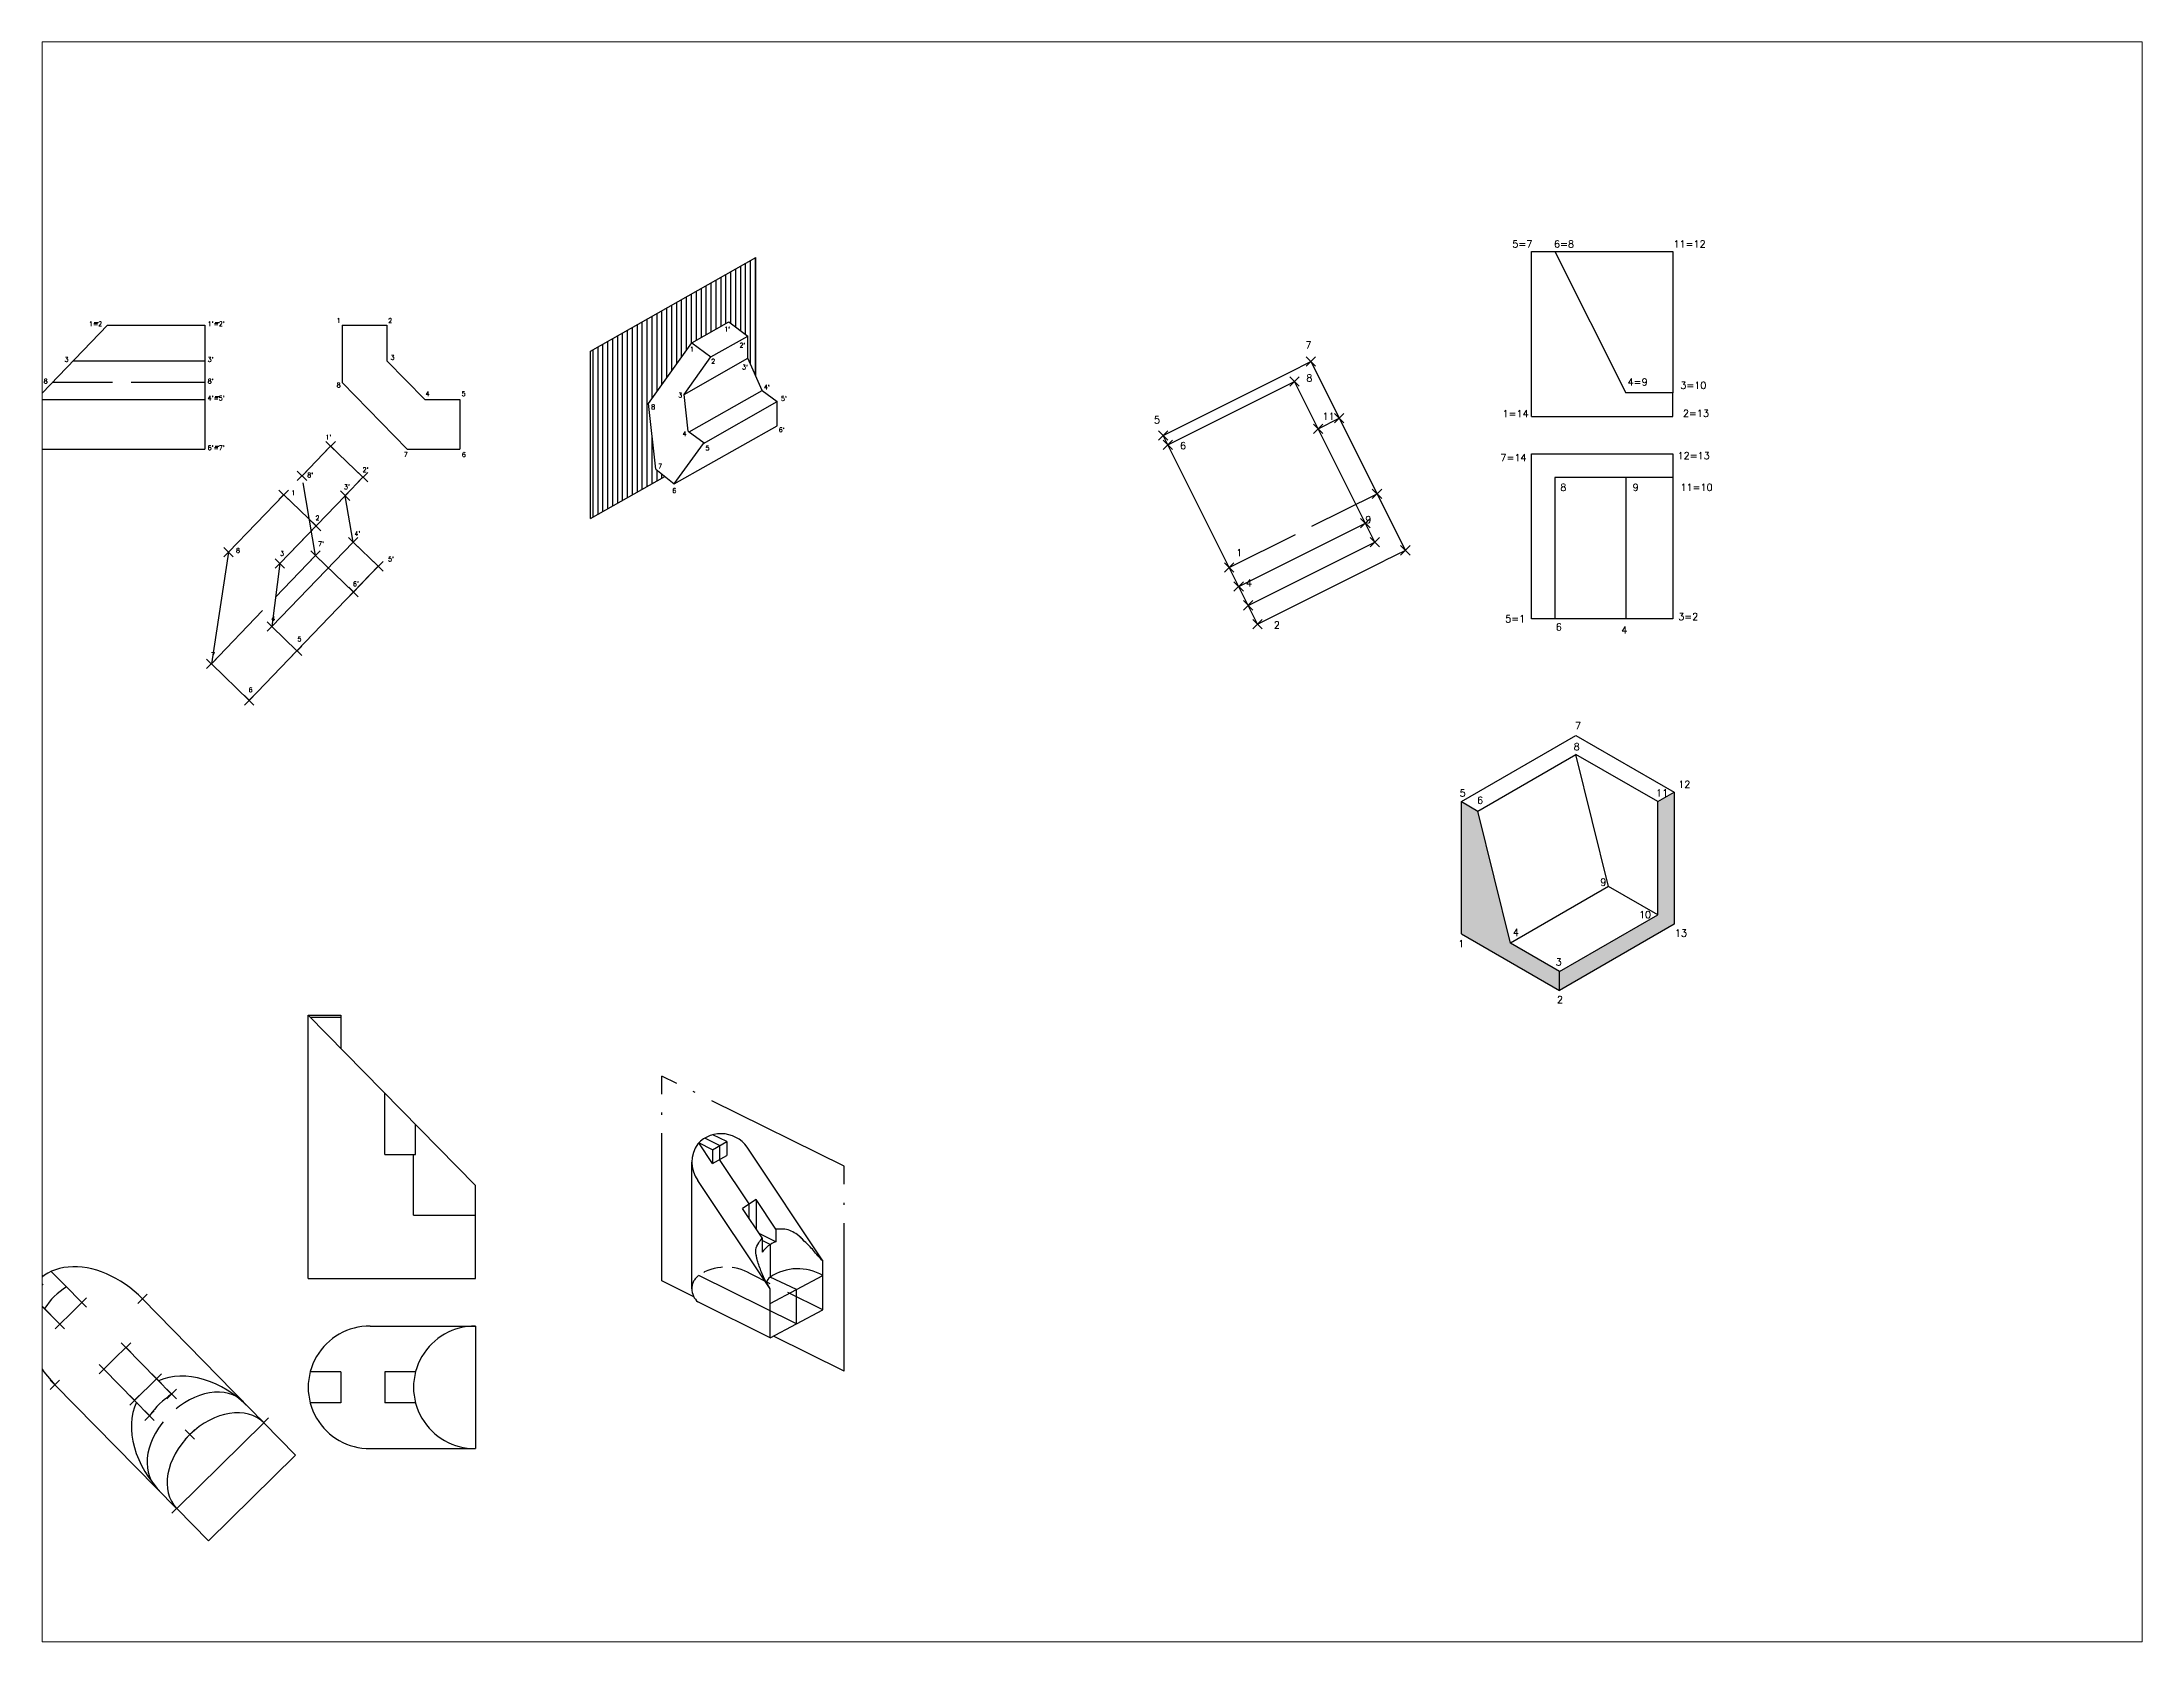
# Paper-space layout 'Layout1' of a CAD drawing. Extents: x 27 to 240, y 20 to 183.
# The model-space entities are those that its viewports show. They can reach past a viewport. Long polylines and large blocks are cut down to what shows.
import ezdxf

# ---------------------------------------------------------------- set-up
doc = ezdxf.new("R2010")
doc.units = 0
doc.header["$LTSCALE"] = 0.3
doc.header["$PDMODE"] = 3
for name, pattern in [('ACAD_ISO02W100', [15, 12, -3]), ('ACAD_ISO04W100', [30, 24, -3, 0, -3]), ('DASHDOT', [25.4, 12.7, -6.35, 0, -6.35]), ('DASHED2', [9.525, 6.35, -3.175])]:
    doc.linetypes.add(name, pattern=pattern)
doc.layers.get('0').update_dxf_attribs({"linetype": 'CONTINUOUS'})
for name, color, linetype in [('ALINHAMENTOS', 251, 'CONTINUOUS'), ('PLANO', 6, 'ACAD_ISO04W100'), ('TEXTO', 90, 'CONTINUOUS'), ('VISÍVEL', 7, 'CONTINUOUS')]:
    doc.layers.add(name, color=color, linetype=linetype)
doc.layers.add('HACHURA', color=30, linetype='ACAD_ISO02W100', lineweight=25)
doc.layers.add('NAO VISIVEL', color=1, linetype='ACAD_ISO02W100', lineweight=25)
doc.layers.add('TRANSPARÊNCIA', color=252, linetype='CONTINUOUS', transparency=0.8)
doc.styles.add('DOUGLAS', font='romans.shx', dxfattribs={"height": 0.2})

msp = doc.modelspace()

# ---------------------------------------------------------------- hatches: boundary and pattern name
at = {"layer": 'HACHURA'}
h = msp.add_hatch(dxfattribs=at)
h.set_pattern_fill('ANSI31', color=256, scale=0.328124, angle=45, style=0)
h.set_pattern_definition([(90, (-779.9038, -207.8471), (-1.0417922, 2e-16), [])])
h.paths.add_polyline_path([(225.66, 293.19), (234.89, 306.09), (242.72, 310.52), (246.74, 307.52), (246.74, 302.8), (248.44, 298.95), (248.44, 324.13), (213.39, 304.28), (213.39, 268.83), (229.16, 277.76), (227.22, 279.3)])
at = {"layer": 'TRANSPARÊNCIA'}
h = msp.add_hatch(color=256, dxfattribs=at)
h.dxf.hatch_style = 1
h.paths.add_polyline_path([(401.42, 206.87), (397.96, 208.87), (397.96, 180.87), (418.74, 168.87), (418.74, 172.87), (408.35, 178.87)])
h.paths.add_polyline_path([(442.99, 182.87), (442.99, 210.87), (439.52, 208.87), (439.52, 184.87), (418.74, 172.87), (418.74, 168.87)])

# ---------------------------------------------------------------- linework, layer by layer
for p, q in [((163.1, 263.85), (161.42, 273.68)), ((97.44, 101.71), (100.95, 98.14)), ((110.3, 88.62), (116.8, 82)), ((116.8, 82), (119.98, 78.76))]:
    msp.add_line(p, q)
for p in [(158.34, 284.18), (152.28, 277.88), (165.19, 277.6), (148.4, 273.86), (161.42, 273.68), (155.25, 267.27), (136.72, 261.72), (163.1, 263.85), (147.57, 259.3), (155.16, 261), (168.44, 258.72), (163.19, 253.27), (145.87, 245.95), (151.21, 240.82), (133.07, 238.05), (141.1, 230.32), (96.4, 107.46), (105.63, 102.74), (118.49, 103.52), (100.95, 98.14), (114.98, 93.21), (110.3, 88.62), (99.93, 85.31), (121.48, 86.6), (116.8, 82), (124.66, 83.35), (119.98, 78.76), (128.51, 74.75), (144.2, 77.27), (125.71, 59.11)]:
    msp.add_point(p)
at = {"layer": 'ALINHAMENTOS'}
for p in [(366.05, 302.1), (362.58, 297.86), (372.05, 290.1), (334.74, 286.45), (335.74, 284.45), (367.58, 287.86), (380.05, 274.1), (377.58, 267.86), (379.58, 263.86), (386.05, 262.1), (348.74, 258.45), (350.74, 254.45), (352.74, 250.45), (354.74, 246.45)]:
    msp.add_point(p, dxfattribs=at)
at = {"layer": 'NAO VISIVEL'}
for p, q in [((131.71, 297.68), (99.35, 297.68)), ((155.16, 261), (152.28, 277.88)), ((348.74, 258.45), (380.05, 274.1)), ((133.07, 238.05), (155.16, 261)), ((155.16, 261), (163.19, 253.27)), ((169.82, 134.07), (169.82, 147.06)), ((176.32, 134.07), (176.32, 140.44)), ((169.82, 134.07), (176.32, 134.07)), ((175.89, 121.27), (175.89, 134.07)), ((175.89, 121.27), (189.02, 121.27))]:
    msp.add_line(p, q, dxfattribs=at)
at = {"layer": 'NAO VISIVEL', "linetype": 'DASHED2'}
msp.add_line((262.64, 101.2), (247.32, 108.78), dxfattribs=at)
at = {"layer": 'NAO VISIVEL', "linetype": 'DASHED2', "ltscale": 0.5}
for centre, radius, start, end in [((238.23, 105.73), 3.34, 125.3924, 181.3713), ((242.06, 100.01), 10.23, 59.0225, 124.3078)]:
    msp.add_arc(centre, radius, start, end, dxfattribs=at)
at = {"layer": 'NAO VISIVEL'}
msp.add_ellipse((130.65, 72.62), major_axis=(-9.24, -9.05), ratio=0.69903, start_param=3.141593, end_param=6.283185, dxfattribs=at)
at = {"layer": 'PLANO'}
for p, q in [((228.54, 107.31), (228.54, 150.7)), ((267.15, 131.62), (228.54, 150.7)), ((240.76, 135.97), (237.6, 137.54)), ((240.76, 135.97), (240.76, 133.04)), ((267.15, 88.22), (267.15, 131.62)), ((247.05, 120.5), (247.05, 123.61)), ((251.49, 115.01), (249.77, 115.86)), ((251.5, 115.02), (251.5, 108.12)), ((257.06, 105.47), (251.49, 108.11)), ((257.06, 98.24), (257.06, 105.47)), ((267.15, 88.22), (252.15, 95.63))]:
    msp.add_line(p, q, dxfattribs=at)
at = {"layer": 'PLANO', "linetype": 'Continuous'}
for p, q in [((247.05, 123.61), (240.76, 133.04)), ((257.06, 98.24), (236.34, 108.48))]:
    msp.add_line(p, q, dxfattribs=at)
at = {"layer": 'PLANO', "linetype": 'DASHDOT', "lineweight": -3}
msp.add_line((235.29, 103.97), (228.54, 107.31), dxfattribs=at)
at = {"layer": 'TEXTO'}
for p, q in [((108.24, 310.38), (109.08, 310.38)), ((133.88, 310.38), (134.72, 310.38)), ((133.88, 294.71), (134.72, 294.71)), ((133.88, 284.2), (134.72, 284.2))]:
    msp.add_line(p, q, dxfattribs=at)
at = {"layer": 'VISÍVEL'}
for p, q in [((412.75, 290.45), (412.75, 325.45)), ((412.75, 325.45), (417.75, 325.45)), ((417.75, 325.45), (432.75, 295.45)), ((417.75, 325.45), (442.75, 325.45)), ((442.75, 325.45), (442.75, 295.45)), ((213.39, 304.28), (248.44, 324.13)), ((248.44, 298.95), (248.44, 324.13)), ((85.77, 283.57), (111.04, 309.82)), ((111.04, 309.82), (131.71, 309.82)), ((131.71, 309.82), (131.71, 283.57)), ((160.77, 309.82), (170.28, 309.82)), ((160.77, 309.82), (160.77, 297.68)), ((170.28, 309.82), (170.28, 302.27)), ((234.89, 306.09), (242.72, 310.52)), ((238.92, 303.09), (246.74, 307.52)), ((242.72, 310.52), (246.74, 307.52)), ((246.74, 302.8), (246.74, 307.52)), ((213.39, 268.83), (213.39, 304.28)), ((225.66, 293.19), (234.89, 306.09)), ((233.23, 295.15), (238.92, 303.09)), ((233.23, 295.15), (246.74, 302.8)), ((234.89, 306.09), (238.92, 303.09)), ((249.75, 295.97), (246.74, 302.8)), ((103.77, 302.27), (131.71, 302.27)), ((178.3, 294.07), (170.28, 302.27)), ((334.74, 286.45), (361.58, 299.86)), ((361.58, 299.86), (366.05, 302.1)), ((366.05, 302.1), (386.05, 262.1)), ((95.88, 294.07), (131.71, 294.07)), ((174.55, 283.57), (160.77, 297.68)), ((178.3, 294.07), (185.71, 294.07)), ((185.71, 294.07), (185.71, 283.57)), ((234.1, 287.35), (233.23, 295.15)), ((234.3, 287.21), (249.75, 295.97)), ((249.75, 295.97), (252.92, 293.61)), ((335.74, 284.45), (362.58, 297.86)), ((379.58, 263.86), (362.58, 297.86)), ((442.75, 295.45), (432.75, 295.45)), ((442.75, 290.45), (442.75, 295.45)), ((227.22, 279.3), (225.66, 293.19)), ((237.31, 284.77), (252.92, 293.61)), ((252.92, 288.5), (252.92, 293.61)), ((367.58, 287.86), (372.05, 290.1)), ((412.75, 290.45), (442.75, 290.45)), ((231.15, 276.17), (252.92, 288.5)), ((231.15, 276.17), (237.31, 284.77)), ((234.1, 287.35), (237.46, 284.85)), ((354.74, 246.45), (334.74, 286.45)), ((85.77, 283.57), (131.71, 283.57)), ((158.34, 284.18), (152.28, 277.88)), ((158.34, 284.18), (165.19, 277.6)), ((174.55, 283.57), (185.71, 283.57)), ((412.75, 282.56), (442.75, 282.56)), ((412.75, 247.56), (412.75, 282.56)), ((442.75, 282.56), (442.75, 277.56)), ((165.19, 277.6), (161.42, 273.68)), ((213.39, 268.83), (229.16, 277.76)), ((227.22, 279.3), (231.15, 276.17)), ((442.75, 277.56), (417.75, 277.56)), ((417.75, 277.56), (417.75, 247.56)), ((432.75, 277.56), (432.75, 247.56)), ((442.75, 277.56), (442.75, 247.56)), ((148.4, 273.86), (136.72, 261.72)), ((147.57, 259.3), (161.42, 273.68)), ((148.4, 273.86), (155.25, 267.27)), ((155.25, 267.27), (147.57, 259.3)), ((350.74, 254.45), (377.58, 267.86)), ((145.87, 245.95), (163.1, 263.85)), ((168.44, 258.72), (163.1, 263.85)), ((352.74, 250.45), (379.58, 263.86)), ((136.72, 261.72), (133.07, 238.05)), ((147.57, 259.3), (145.87, 245.95)), ((168.44, 258.72), (151.21, 240.82)), ((163.19, 253.27), (168.44, 258.72)), ((354.74, 246.45), (381.58, 259.86)), ((386.05, 262.1), (381.58, 259.86)), ((151.21, 240.82), (145.87, 245.95)), ((417.75, 247.56), (412.75, 247.56)), ((442.75, 247.56), (417.75, 247.56)), ((141.1, 230.32), (151.21, 240.82)), ((133.07, 238.05), (141.1, 230.32)), ((397.96, 208.87), (422.2, 222.87)), ((422.2, 222.87), (442.99, 210.87)), ((401.42, 206.87), (422.2, 218.87)), ((439.52, 208.87), (422.2, 218.87)), ((429.13, 190.87), (422.2, 218.87)), ((439.52, 208.87), (442.99, 210.87)), ((442.99, 210.87), (442.99, 182.87)), ((397.96, 180.87), (397.96, 208.87)), ((397.96, 208.87), (401.42, 206.87)), ((408.35, 178.87), (401.42, 206.87)), ((439.52, 184.87), (439.52, 208.87)), ((429.13, 190.87), (408.35, 178.87)), ((439.52, 184.87), (429.13, 190.87)), ((418.74, 172.87), (439.52, 184.87)), ((442.99, 182.87), (418.74, 168.87)), ((397.96, 180.87), (418.74, 168.87)), ((418.74, 172.87), (408.35, 178.87)), ((418.74, 168.87), (418.74, 172.87)), ((153.58, 107.82), (153.58, 163.6)), ((189.02, 127.5), (153.58, 163.6)), ((153.58, 163.6), (160.47, 163.6)), ((154.01, 163.17), (160.47, 163.17)), ((160.47, 163.6), (160.47, 156.58)), ((242.26, 136.83), (239.34, 138.27)), ((239.25, 135.12), (236.34, 136.56)), ((239.25, 132.18), (236.34, 136.56)), ((239.25, 135.12), (242.26, 136.83)), ((239.25, 135.12), (239.25, 132.18)), ((239.25, 132.18), (242.26, 133.9)), ((242.26, 136.83), (242.26, 133.9)), ((262.64, 111.55), (247.01, 134.99)), ((234.89, 105.65), (234.89, 132.49)), ((234.89, 132.49), (234.89, 132.49)), ((189.02, 107.82), (189.02, 127.5)), ((251.48, 105.63), (236.17, 128.59)), ((248.51, 124.53), (245.59, 122.69)), ((249.77, 116.42), (245.59, 122.69)), ((252.69, 118.26), (248.51, 124.53)), ((248.51, 124.53), (248.51, 118.31)), ((252.69, 115.6), (249.15, 117.35)), ((249.77, 116.42), (249.77, 113.41)), ((252.69, 118.26), (252.69, 115.6)), ((262.64, 101.2), (262.64, 111.55)), ((102.13, 106.31), (99.16, 109.33)), ((153.58, 107.82), (189.02, 107.82)), ((251.48, 102.51), (262.64, 108.43)), ((100.95, 98.14), (94.48, 104.74)), ((105.63, 102.74), (102.13, 106.31)), ((103.29, 100.44), (105.63, 102.74)), ((144.2, 77.27), (118.49, 103.52)), ((251.48, 95.28), (236.16, 102.85)), ((251.48, 95.28), (251.48, 105.63)), ((103.29, 100.44), (100.95, 98.14)), ((251.48, 95.28), (262.64, 101.2)), ((166.71, 97.72), (189.02, 97.72)), ((189.02, 97.72), (189.02, 71.8)), ((112.64, 90.92), (110.3, 88.62)), ((112.64, 90.92), (114.98, 93.21)), ((114.98, 93.21), (121.48, 86.6)), ((125.71, 59.11), (99.93, 85.31)), ((116.8, 82), (121.48, 86.6)), ((121.48, 86.6), (124.66, 83.35)), ((160.47, 88.04), (154.01, 88.04)), ((160.47, 88.04), (160.47, 81.48)), ((169.82, 88.04), (169.82, 81.48)), ((176.32, 88.04), (169.82, 88.04)), ((160.47, 81.48), (154.01, 81.48)), ((176.32, 81.48), (169.82, 81.48)), ((144.2, 77.27), (125.73, 59.09)), ((144.2, 77.27), (150.93, 70.42)), ((166.71, 71.8), (189.02, 71.8)), ((150.93, 70.42), (132.43, 52.26)), ((125.73, 59.09), (132.43, 52.26))]:
    msp.add_line(p, q, dxfattribs=at)
for points in [[(262.64, 111.55, -0.044849), (260.64, 113.76, 0.024611), (259.7, 114.78, 0.005163), (257.83, 116.57, 0.015743), (257.19, 117.14)], [(251.48, 105.63, -0.01525), (250.37, 107.57, -0.024611), (249.78, 108.82, -0.02685), (248.83, 111.38, 0.018135), (248.64, 112.03, 0.034439), (248.51, 112.83, -0.062803), (248.44, 113.45)]]:
    msp.add_lwpolyline(points, format="xyb", dxfattribs=at)
for centre, radius, start, end in [((241.08, 131.73), 6.77, 28.7212, 136.8116), ((241.5, 132.49), 6.61, 144.1335, 216.1738), ((254.87, 109.65), 6.33, 110.1305, 143.6), ((253.91, 105.31), 3.71, 130.8668, 153.5032), ((257.32, 99.44), 10.45, 59.3837, 123.9098), ((109.77, 93.86), 14.24, 121.2057, 147.846), ((238.59, 105.65), 3.71, 180, 229.0615), ((166.55, 84.76), 12.96, 89.2701, 270.7299), ((188.86, 84.76), 12.96, 89.2701, 270.7299), ((134.95, 68.19), 18.32, 124.162, 144.7867)]:
    msp.add_arc(centre, radius, start, end, dxfattribs=at)
for centre, major_axis, ratio, start_param, end_param in [((109.21, 94.41), (12.81, -13.04), 0.711135, 1.570796, 4.712389), ((131.88, 71.33), (12.79, -12.92), 0.713056, 1.570796, 2.880323), ((131.88, 71.33), (12.79, -12.92), 0.713056, 3.391885, 4.712389), ((134.96, 68.19), (-9.25, -9.08), 0.70962, 3.141593, 6.283185)]:
    msp.add_ellipse(centre, major_axis=major_axis, ratio=ratio, start_param=start_param, end_param=end_param, dxfattribs=at)
msp.add_open_spline([(248.57, 112.52), (248.46, 112.99), (248.33, 113.97), (248.94, 115.38), (249.61, 116.08), (249.78, 116.38)], degree=3, knots=[0.854511, 0.854511, 0.854511, 0.854511, 2.274218, 3.826231, 5.208674, 5.208674, 5.208674, 5.208674], dxfattribs=at)
msp.add_spline([(258.77, 115.68), (257.19, 117.14), (254.56, 118.25), (252.69, 118.25)], degree=3, dxfattribs=at)

# ---------------------------------------------------------------- texts
at = {"layer": 'TEXTO', "style": 'DOUGLAS'}
for s, p in [('1=2', (107.14, 309.61)), ("1'=2'", (132.28, 309.61)), ('1', (159.62, 310.28)), ('2', (170.52, 310.28)), ('1`', (241.73, 308.5)), ('3', (101.96, 302.06)), ("3'", (132.28, 302.06)), ('3', (171.03, 302.47)), ('1', (234.49, 304.22)), ('2', (238.97, 301.68)), ('2`', (244.97, 305.09)), ('8', (97.53, 297.47)), ("8'", (132.28, 297.47)), ('3`', (245.51, 300.44)), ("4'=5'", (132.28, 293.86)), ('8', (159.62, 296.64)), ('4', (178.43, 294.8)), ('5', (186.09, 294.8)), ('3', (231.99, 294.48)), ('4`', (250.14, 296.2)), ('5`', (253.76, 293.79)), ('8', (226.26, 291.99)), ("1'", (157.25, 285.59)), ('4', (232.89, 286.31)), ('6`', (253.29, 287.18)), ("6'=7'", (132.28, 283.36)), ('7', (173.84, 281.89)), ('6', (186.14, 281.89)), ('7', (227.74, 279.42)), ('5', (237.77, 283.3)), ("8'", (153.38, 277.57)), ("3'", (161.17, 275.04)), ("2'", (165.12, 278.69)), ('1', (150, 273.82)), ('6', (230.74, 274.27)), ('2', (155.12, 268.48)), ('8', (138.29, 261.59)), ("7'", (155.68, 262.99)), ("4'", (163.38, 265.15)), ('3', (147.63, 260.97)), ("5'", (170.5, 259.77)), ("6'", (163.07, 254.5)), ('4', (145.75, 247.16)), ('7', (132.99, 239.51)), ('5', (151.31, 242.81)), ('6', (140.96, 232.06))]:
    msp.add_text(s, height=0.984, dxfattribs=at).set_placement(p)
at = {"layer": 'TEXTO', "char_height": 1.5, "attachment_point": 1, "style": 'DOUGLAS'}
for s, insert in [('5=7', (408.73, 327.79)), ('6=8', (417.55, 327.79)), ('11=12', (442.85, 327.79)), ('7', (364.89, 306.34)), ('8', (365.09, 299.36)), ('4=9', (433.14, 298.55)), ('3=10', (444.32, 297.82)), ('5', (332.79, 290.51)), ('11', (368.51, 291.23)), ('1=14', (406.64, 291.81)), ('2=13', (444.85, 291.88)), ('6', (338.31, 285.04)), ('7=14', (406.19, 282.51)), ('12=13', (443.74, 282.9)), ('8', (418.89, 276.19)), ('9', (434.22, 276.19)), ('11=10', (444.33, 276.19)), ('9', (377.58, 269.36)), ('1', (350.21, 262.38)), ('4', (352.28, 255.95)), ('2', (358.18, 247.06)), ('5=1', (407.2, 248.35)), ('6', (417.93, 246.61)), ('4', (431.81, 245.97)), ('3=2', (443.86, 248.83)), ('7', (421.98, 225.72)), ('8', (421.73, 221.28)), ('5', (397.54, 211.44)), ('6', (401.26, 209.89)), ('11', (439.15, 211.47)), ('12', (443.88, 213.28)), ('9', (427.35, 192.55)), ('10', (435.56, 185.68)), ('1', (397.25, 179.54)), ('4', (408.81, 181.89)), ('13', (443.16, 181.75)), ('3', (417.91, 175.63)), ('2', (418.16, 167.64))]:
    msp.add_mtext_dynamic_manual_height_columns(s, width=2.2558, gutter_width=1, heights=[3.24], dxfattribs=dict(at, insert=insert))

psp = doc.layouts.get("Layout1")

# ---------------------------------------------------------------- viewports
at = {"layer": 'NAO VISIVEL'}
psp.add_viewport(center=(133.35, 101.6), size=(213.36, 162.56), view_center_point=(319.66, 200.31), view_height=339.0062, dxfattribs=at)

doc.saveas('drawing.dxf')
